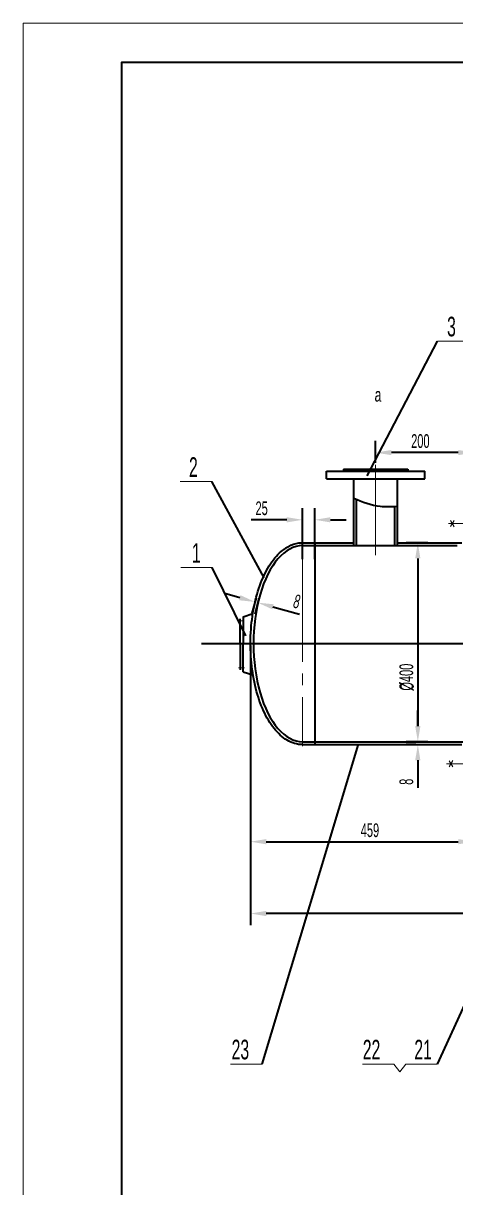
# Model space of a CAD drawing. Header units: millimetres. Extents: x 972 to 2699, y 36 to 635.
# Drawn here: x 971.9 to 1082.1, y 332.8 to 629.8 of the extents above; entities that cross this region are included whole.
import ezdxf

# ---------------------------------------------------------------- set-up
doc = ezdxf.new("R2010")
doc.units = ezdxf.units.MM
doc.header["$PDMODE"] = 66
doc.header["$PDSIZE"] = -5
doc.linetypes.add('EB_DASHDOT', pattern=[39, 30, -3, 3, -3])
doc.layers.get('DEFPOINTS').update_dxf_attribs({"color": 2, "lineweight": 0})
for name, color, linetype, lineweight in [('1', 2, 'EB_DASHDOT', 0), ('JD$0$中心线层', 2, 'EB_DASHDOT', 0), ('JD$0$主体层', 1, 'Continuous', 35), ('中心线层', 2, 'EB_DASHDOT', 0), ('主体层', 1, 'Continuous', 35), ('图块层', 2, 'Continuous', 0), ('尺寸层', 2, 'Continuous', 35), ('文字层', 2, 'Continuous', 0)]:
    doc.layers.add(name, color=color, linetype=linetype, lineweight=lineweight)
doc.styles.add('HZ', font='ACADTXT.SHX', dxfattribs={"width": 0.6, "bigfont": 'gbcbig.shx'})
doc.styles.add('STYLE1', font='ACADTXT.SHX', dxfattribs={"width": 0.66, "bigfont": 'gbcbig.shx'})
doc.dimstyles.new('UserStyle4', dxfattribs={"dimtxt": 3.5, "dimasz": 4, "dimexe": 3, "dimexo": 0.5, "dimgap": 0.8, "dimtad": 1, "dimdsep": 46, "dimtxsty": 'HZ', "dimcen": 0, "dimdle": 8, "dimadec": 0, "dimazin": 0, "dimtfac": 1, "dimtofl": 0, "dimtmove": 0, "dimatfit": 0, "dimfxl": 0, "dimtolj": 1, "dimtzin": 0, "dimarcsym": 0})

# ---------------------------------------------------------------- blocks, each defined once
blk = doc.blocks.new('*D46')
at = {"layer": '尺寸层', "linetype": 'ByBlock', "lineweight": -2}
for points in [[(1043.07, 503.19), (1039.07, 502.52), (1039.07, 503.86)], [(1046.19, 503.19), (1050.19, 502.52), (1050.19, 503.86)]]:
    blk.add_hatch(color=0, dxfattribs=at).paths.add_polyline_path(points, flags=0)
at = {"layer": '尺寸层', "color": 0, "linetype": 'ByBlock', "lineweight": -2}
for p, q in [((1043.07, 493.18), (1043.07, 506.19)), ((1046.19, 493.18), (1046.19, 506.19)), ((1039.07, 503.19), (1029.97, 503.19)), ((1050.19, 503.19), (1054.19, 503.19))]:
    blk.add_line(p, q, dxfattribs=at)
at = {"layer": '尺寸层', "color": 0, "linetype": 'ByBlock', "lineweight": -2, "insert": (1031.09, 507.88), "char_height": 3.5, "attachment_point": 1, "style": 'HZ'}
blk.add_mtext('25', dxfattribs=at)
blk = doc.blocks.new('*D58')
at = {"layer": '尺寸层', "linetype": 'ByBlock', "lineweight": -2}
for points in [[(1061.7, 520.33), (1065.7, 519.67), (1065.7, 521)], [(1086.72, 520.33), (1082.72, 519.67), (1082.72, 521)]]:
    blk.add_hatch(color=0, dxfattribs=at).paths.add_polyline_path(points, flags=0)
at = {"layer": '尺寸层', "color": 0, "linetype": 'ByBlock', "lineweight": -2}
for p, q in [((1061.7, 517.7), (1061.7, 523.33)), ((1086.72, 505.22), (1086.72, 523.33)), ((1082.72, 520.33), (1065.7, 520.33))]:
    blk.add_line(p, q, dxfattribs=at)
at = {"layer": '尺寸层', "color": 0, "linetype": 'ByBlock', "lineweight": -2, "insert": (1070.75, 525.02), "char_height": 3.5, "attachment_point": 1, "style": 'HZ'}
blk.add_mtext('200', dxfattribs=at)
blk = doc.blocks.new('*D66')
at = {"layer": '尺寸层', "linetype": 'ByBlock', "lineweight": -2}
for points in [[(1072.44, 497.34), (1073.1, 493.34), (1071.77, 493.34)], [(1072.44, 446.59), (1073.1, 450.59), (1071.77, 450.59)]]:
    blk.add_hatch(color=0, dxfattribs=at).paths.add_polyline_path(points, flags=0)
at = {"layer": '尺寸层', "color": 0, "linetype": 'ByBlock', "lineweight": -2}
for p, q in [((1074.98, 497.34), (1069.44, 497.34)), ((1072.44, 493.34), (1072.44, 450.59)), ((1074.98, 446.59), (1069.44, 446.59))]:
    blk.add_line(p, q, dxfattribs=at)
at = {"layer": '尺寸层', "color": 0, "linetype": 'ByBlock', "lineweight": -2, "insert": (1067.75, 459.62), "char_height": 3.5, "attachment_point": 1, "rotation": 90, "style": 'HZ'}
blk.add_mtext('∅400', dxfattribs=at)
blk = doc.blocks.new('*D68')
at = {"layer": '尺寸层', "linetype": 'ByBlock', "lineweight": -2}
for points in [[(1072.44, 446.59), (1073.1, 450.59), (1071.77, 450.59)], [(1072.44, 445.84), (1073.1, 441.84), (1071.77, 441.84)]]:
    blk.add_hatch(color=0, dxfattribs=at).paths.add_polyline_path(points, flags=0)
at = {"layer": '尺寸层', "color": 0, "linetype": 'ByBlock', "lineweight": -2}
for p, q in [((1072.44, 450.59), (1072.44, 454.59)), ((1071.94, 446.59), (1069.44, 446.59)), ((1071.94, 445.84), (1069.44, 445.84)), ((1072.44, 441.84), (1072.44, 434.84))]:
    blk.add_line(p, q, dxfattribs=at)
at = {"layer": '尺寸层', "color": 0, "linetype": 'ByBlock', "lineweight": -2, "insert": (1067.75, 435.59), "char_height": 3.5, "attachment_point": 1, "rotation": 90, "style": 'HZ'}
blk.add_mtext('8', dxfattribs=at)
blk = doc.blocks.new('*D72')
at = {"layer": '尺寸层', "linetype": 'ByBlock', "lineweight": -2}
for points in [[(1029.82, 421.08), (1033.82, 420.42), (1033.82, 421.75)], [(1086.72, 421.08), (1082.72, 420.42), (1082.72, 421.75)]]:
    blk.add_hatch(color=0, dxfattribs=at).paths.add_polyline_path(points, flags=0)
at = {"layer": '尺寸层', "color": 0, "linetype": 'ByBlock', "lineweight": -2}
for p, q in [((1029.82, 471.09), (1029.82, 418.08)), ((1086.72, 437.97), (1086.72, 418.08)), ((1033.82, 421.08), (1082.72, 421.08))]:
    blk.add_line(p, q, dxfattribs=at)
at = {"layer": '尺寸层', "color": 0, "linetype": 'ByBlock', "lineweight": -2, "insert": (1057.9, 425.77), "char_height": 3.5, "attachment_point": 1, "style": 'HZ'}
blk.add_mtext('459', dxfattribs=at)
blk = doc.blocks.new('*D74')
at = {"layer": '尺寸层', "linetype": 'Continuous', "lineweight": 35}
for points in [[(1029.82, 402.77), (1033.82, 402.1), (1033.82, 403.43)], [(1520.57, 402.77), (1516.57, 402.1), (1516.57, 403.43)]]:
    blk.add_hatch(color=0, dxfattribs=at).paths.add_polyline_path(points, flags=0)
at = {"layer": '尺寸层', "color": 0, "linetype": 'Continuous', "lineweight": 35}
for p, q in [((1029.82, 471.1), (1029.82, 399.77)), ((1520.57, 471.09), (1520.57, 399.77)), ((1516.57, 402.77), (1033.82, 402.77))]:
    blk.add_line(p, q, dxfattribs=at)
at = {"layer": '尺寸层', "color": 0, "linetype": 'Continuous', "lineweight": 35, "insert": (1244.04, 407.45), "char_height": 3.5, "attachment_point": 1, "style": 'HZ'}
blk.add_mtext('5391', dxfattribs=at)
blk = doc.blocks.new('*D119')
at = {"layer": '尺寸层', "linetype": 'Continuous', "lineweight": 35}
for points in [[(1030.96, 482.25), (1026.92, 482.66), (1027.28, 483.95)], [(1031.68, 482.05), (1035.37, 480.36), (1035.72, 481.64)]]:
    blk.add_hatch(color=0, dxfattribs=at).paths.add_polyline_path(points, flags=0)
at = {"layer": '尺寸层', "color": 0, "linetype": 'Continuous', "lineweight": 35}
for p, q in [((1027.1, 483.3), (1023.24, 484.36)), ((1031.24, 483.28), (1030.17, 479.36)), ((1031.96, 483.09), (1030.89, 479.16)), ((1035.54, 481), (1042.29, 479.16))]:
    blk.add_line(p, q, dxfattribs=at)
at = {"layer": '尺寸层', "color": 0, "linetype": 'Continuous', "lineweight": 35, "insert": (1041.36, 484.27), "char_height": 3.5, "attachment_point": 1, "rotation": 344.741, "style": 'HZ'}
blk.add_mtext('8', dxfattribs=at)
blk = doc.blocks.new('*D166')
at = {"layer": '尺寸层', "linetype": 'Continuous', "lineweight": 35}
for points in [[(1043.07, 503.19), (1039.07, 502.52), (1039.07, 503.86)], [(1046.19, 503.19), (1050.19, 502.52), (1050.19, 503.86)]]:
    blk.add_hatch(color=0, dxfattribs=at).paths.add_polyline_path(points, flags=0)
at = {"layer": '尺寸层', "color": 0, "linetype": 'Continuous', "lineweight": 35}
for p, q in [((1043.07, 493.18), (1043.07, 506.19)), ((1046.19, 493.18), (1046.19, 506.19)), ((1039.07, 503.19), (1029.97, 503.19)), ((1050.19, 503.19), (1054.19, 503.19))]:
    blk.add_line(p, q, dxfattribs=at)
at = {"layer": '尺寸层', "color": 0, "linetype": 'Continuous', "lineweight": 35, "insert": (1031.09, 507.88), "char_height": 3.5, "attachment_point": 1, "style": 'HZ'}
blk.add_mtext('25', dxfattribs=at)
blk = doc.blocks.new('*D178')
at = {"layer": '尺寸层', "linetype": 'Continuous', "lineweight": 35}
for points in [[(1061.7, 520.33), (1065.7, 519.67), (1065.7, 521)], [(1086.72, 520.33), (1082.72, 519.67), (1082.72, 521)]]:
    blk.add_hatch(color=0, dxfattribs=at).paths.add_polyline_path(points, flags=0)
at = {"layer": '尺寸层', "color": 0, "linetype": 'Continuous', "lineweight": 35}
for p, q in [((1061.7, 517.7), (1061.7, 523.33)), ((1086.72, 505.22), (1086.72, 523.33)), ((1082.72, 520.33), (1065.7, 520.33))]:
    blk.add_line(p, q, dxfattribs=at)
at = {"layer": '尺寸层', "color": 0, "linetype": 'Continuous', "lineweight": 35, "insert": (1070.75, 525.02), "char_height": 3.5, "attachment_point": 1, "style": 'HZ'}
blk.add_mtext('200', dxfattribs=at)
blk = doc.blocks.new('*D186')
at = {"layer": '尺寸层', "linetype": 'Continuous', "lineweight": 35}
for points in [[(1072.44, 497.34), (1073.1, 493.34), (1071.77, 493.34)], [(1072.44, 446.59), (1073.1, 450.59), (1071.77, 450.59)]]:
    blk.add_hatch(color=0, dxfattribs=at).paths.add_polyline_path(points, flags=0)
at = {"layer": '尺寸层', "color": 0, "linetype": 'Continuous', "lineweight": 35}
for p, q in [((1074.98, 497.34), (1069.44, 497.34)), ((1072.44, 493.34), (1072.44, 450.59)), ((1074.98, 446.59), (1069.44, 446.59))]:
    blk.add_line(p, q, dxfattribs=at)
at = {"layer": '尺寸层', "color": 0, "linetype": 'Continuous', "lineweight": 35, "insert": (1067.75, 459.62), "char_height": 3.5, "attachment_point": 1, "rotation": 90, "style": 'HZ'}
blk.add_mtext('%%c400', dxfattribs=at)
blk = doc.blocks.new('*D188')
at = {"layer": '尺寸层', "linetype": 'Continuous', "lineweight": 35}
for points in [[(1072.44, 446.59), (1073.1, 450.59), (1071.77, 450.59)], [(1072.44, 445.84), (1073.1, 441.84), (1071.77, 441.84)]]:
    blk.add_hatch(color=0, dxfattribs=at).paths.add_polyline_path(points, flags=0)
at = {"layer": '尺寸层', "color": 0, "linetype": 'Continuous', "lineweight": 35}
for p, q in [((1072.44, 450.59), (1072.44, 454.59)), ((1071.94, 446.59), (1069.44, 446.59)), ((1071.94, 445.84), (1069.44, 445.84)), ((1072.44, 441.84), (1072.44, 434.84))]:
    blk.add_line(p, q, dxfattribs=at)
at = {"layer": '尺寸层', "color": 0, "linetype": 'Continuous', "lineweight": 35, "insert": (1067.75, 435.59), "char_height": 3.5, "attachment_point": 1, "rotation": 90, "style": 'HZ'}
blk.add_mtext('8', dxfattribs=at)
blk = doc.blocks.new('*D192')
at = {"layer": '尺寸层', "linetype": 'Continuous', "lineweight": 35}
for points in [[(1029.82, 421.08), (1033.82, 420.42), (1033.82, 421.75)], [(1086.72, 421.08), (1082.72, 420.42), (1082.72, 421.75)]]:
    blk.add_hatch(color=0, dxfattribs=at).paths.add_polyline_path(points, flags=0)
at = {"layer": '尺寸层', "color": 0, "linetype": 'Continuous', "lineweight": 35}
for p, q in [((1029.82, 471.09), (1029.82, 418.08)), ((1086.72, 437.97), (1086.72, 418.08)), ((1033.82, 421.08), (1082.72, 421.08))]:
    blk.add_line(p, q, dxfattribs=at)
at = {"layer": '尺寸层', "color": 0, "linetype": 'Continuous', "lineweight": 35, "insert": (1057.9, 425.77), "char_height": 3.5, "attachment_point": 1, "style": 'HZ'}
blk.add_mtext('459', dxfattribs=at)
blk = doc.blocks.new('*D194')
at = {"layer": '尺寸层', "linetype": 'Continuous', "lineweight": 35}
for points in [[(1029.82, 402.77), (1033.82, 402.1), (1033.82, 403.43)], [(1520.57, 402.77), (1516.57, 402.1), (1516.57, 403.43)]]:
    blk.add_hatch(color=0, dxfattribs=at).paths.add_polyline_path(points, flags=0)
at = {"layer": '尺寸层', "color": 0, "linetype": 'Continuous', "lineweight": 35}
for p, q in [((1029.82, 471.1), (1029.82, 399.77)), ((1520.57, 471.09), (1520.57, 399.77)), ((1516.57, 402.77), (1033.82, 402.77))]:
    blk.add_line(p, q, dxfattribs=at)
at = {"layer": '尺寸层', "color": 0, "linetype": 'Continuous', "lineweight": 35, "insert": (1244.04, 407.45), "char_height": 3.5, "attachment_point": 1, "style": 'HZ'}
blk.add_mtext('5391', dxfattribs=at)
blk = doc.blocks.new('*D239')
at = {"layer": '尺寸层', "linetype": 'Continuous', "lineweight": 35}
for points in [[(1030.96, 482.25), (1026.92, 482.66), (1027.28, 483.95)], [(1031.68, 482.05), (1035.37, 480.36), (1035.72, 481.64)]]:
    blk.add_hatch(color=0, dxfattribs=at).paths.add_polyline_path(points, flags=0)
at = {"layer": '尺寸层', "color": 0, "linetype": 'Continuous', "lineweight": 35}
for p, q in [((1027.1, 483.3), (1023.24, 484.36)), ((1031.24, 483.28), (1030.17, 479.36)), ((1031.96, 483.09), (1030.89, 479.16)), ((1035.54, 481), (1042.29, 479.16))]:
    blk.add_line(p, q, dxfattribs=at)
at = {"layer": '尺寸层', "color": 0, "linetype": 'Continuous', "lineweight": 35, "insert": (1041.36, 484.27), "char_height": 3.5, "attachment_point": 1, "rotation": 344.741, "style": 'HZ'}
blk.add_mtext('8', dxfattribs=at)

msp = doc.modelspace()

# ---------------------------------------------------------------- linework, layer by layer
at = {"layer": '1', "linetype": 'EB_DASHDOT', "lineweight": 0}
for p, q in [((1026.69416, 477.44692), (1028.19416, 477.44692)), ((1026.69416, 477.44692), (1028.19416, 477.44692)), ((1026.7567, 465.45561), (1028.2567, 465.45561)), ((1026.7567, 465.45561), (1028.2567, 465.45561))]:
    msp.add_line(p, q, dxfattribs=at)
at = {"layer": 'DEFPOINTS', "color": 0, "linetype": 'ByBlock', "lineweight": -2}
for p in [(1067.85805, 362.35964), (1067.85805, 362.35964), (1069.35805, 364.35964), (1069.35805, 364.35964)]:
    msp.add_point(p, dxfattribs=at)
at = {"layer": 'JD$0$中心线层', "linetype": 'EB_DASHDOT', "lineweight": 0}
for p, q in [((1061.69542, 494.14587), (1061.69542, 517.19727)), ((1061.69542, 494.14587), (1061.69542, 517.19727)), ((1080.29349, 502.21947), (1095.13675, 502.21947)), ((1080.29349, 502.21947), (1095.13675, 502.21947)), ((1081.70651, 501.35781), (1080.76832, 503.02698)), ((1081.70651, 503.02698), (1080.76832, 501.46213)), ((1081.70651, 501.35781), (1080.76832, 503.02698)), ((1081.70651, 503.02698), (1080.76832, 501.46213)), ((1079.74738, 440.96947), (1094.93974, 440.96947)), ((1079.74738, 440.96947), (1094.93974, 440.96947)), ((1079.92182, 440.96947), (1094.76508, 440.96947)), ((1079.92182, 440.96947), (1094.76508, 440.96947)), ((1081.33484, 441.83114), (1080.39665, 440.16196)), ((1081.33484, 441.83114), (1080.39665, 440.16196)), ((1081.33484, 440.16196), (1080.39665, 441.72682)), ((1081.33484, 440.16196), (1080.39665, 441.72682)), ((1080.94199, 440.96947), (1092.57267, 440.96947)), ((1080.94199, 440.96947), (1092.57267, 440.96947))]:
    msp.add_line(p, q, dxfattribs=at)
at = {"layer": 'JD$0$主体层', "linetype": 'Continuous', "lineweight": 35}
for p, q in [((1043.06934, 497.34447), (1056.13292, 497.34447)), ((1043.06934, 497.34447), (1056.13292, 497.34447)), ((1043.06934, 496.59447), (1082.44434, 496.59447)), ((1043.06934, 496.59447), (1082.44434, 496.59447)), ((1046.19434, 497.34447), (1046.19434, 445.84447)), ((1046.19434, 497.34447), (1046.19434, 445.84447)), ((1067.25792, 497.34447), (1083.69434, 497.34447)), ((1067.25792, 497.34447), (1083.69434, 497.34447)), ((1043.06934, 446.59447), (1087.719, 446.59447)), ((1043.06934, 446.59447), (1087.719, 446.59447)), ((1043.06934, 445.84447), (1083.69434, 445.84447)), ((1043.06934, 445.84447), (1083.69434, 445.84447))]:
    msp.add_line(p, q, dxfattribs=at)
msp.add_lwpolyline([(996.94038, 45.83039), (1802.94038, 45.83039), (1802.94038, 619.83039), (996.94038, 619.83039), (996.94038, 45.83039)], dxfattribs=at)
msp.add_lwpolyline([(996.94038, 45.83039), (1802.94038, 45.83039), (1802.94038, 619.83039), (996.94038, 619.83039), (996.94038, 45.83039)], dxfattribs=at)
at = {"layer": '中心线层', "linetype": 'EB_DASHDOT', "lineweight": 0}
msp.add_line((1043.06934, 496.96947), (1043.06934, 445.46947), dxfattribs=at)
msp.add_line((1043.06934, 496.96947), (1043.06934, 445.46947), dxfattribs=at)
at = {"layer": '主体层', "linetype": 'Continuous', "lineweight": 35}
for p, q in [((1049.19542, 513.62675), (1049.19542, 515.62675)), ((1049.19542, 515.62675), (1074.19542, 515.62675)), ((1049.19542, 513.62675), (1049.19542, 515.62675)), ((1049.19542, 515.62675), (1074.19542, 515.62675)), ((1053.51844, 516.12675), (1069.8724, 516.12675)), ((1053.51844, 516.12675), (1053.51844, 515.62675)), ((1053.51844, 516.12675), (1069.8724, 516.12675)), ((1053.51844, 516.12675), (1053.51844, 515.62675)), ((1069.8724, 516.12675), (1069.8724, 515.62675)), ((1069.8724, 516.12675), (1069.8724, 515.62675)), ((1074.19542, 513.62675), (1074.19542, 515.62675)), ((1074.19542, 513.62675), (1074.19542, 515.62675)), ((1049.19542, 513.62675), (1074.19542, 513.62675)), ((1049.19542, 513.62675), (1074.19542, 513.62675)), ((1056.13292, 496.59447), (1056.13292, 513.62675)), ((1056.13292, 496.59447), (1056.13292, 513.62675)), ((1067.25792, 496.59447), (1067.25792, 513.62675)), ((1067.25792, 496.59447), (1067.25792, 513.62675)), ((1056.83292, 496.59447), (1056.83292, 508.39414)), ((1056.83292, 496.59447), (1056.83292, 508.39414)), ((1066.55792, 496.59447), (1066.55792, 506.61294)), ((1066.55792, 496.59447), (1066.55792, 506.61294)), ((1027.91456, 478.44692), (1030.41523, 479.28048)), ((1027.91456, 478.44692), (1030.41523, 479.28048)), ((1027.91456, 478.44692), (1027.91456, 471.44692)), ((1027.91456, 478.44692), (1027.91456, 471.44692)), ((1027.14261, 471.44692), (1027.14261, 477.94692)), ((1027.14261, 471.44692), (1027.14261, 477.94692)), ((1027.14261, 471.44692), (1027.14261, 464.94692)), ((1027.14261, 471.44692), (1027.14261, 464.94692)), ((1027.91456, 464.44692), (1027.91456, 471.44692)), ((1027.91456, 464.44692), (1027.91456, 471.44692)), ((1027.91456, 464.44692), (1030.41523, 463.61336)), ((1027.91456, 464.44692), (1030.41523, 463.61336))]:
    msp.add_line(p, q, dxfattribs=at)
msp.add_ellipse((1043.06934, 471.59447), major_axis=(0, 25), ratio=0.5, start_param=0, end_param=3.141592654, dxfattribs=at)
msp.add_ellipse((1043.06934, 471.59447), major_axis=(0, 25), ratio=0.5, start_param=0, end_param=3.141592654, dxfattribs=at)
msp.add_open_spline([(1043.06934, 445.84447), (1042.39351, 445.84447), (1041.71792, 445.94293), (1040.39286, 446.32943), (1039.74349, 446.61711), (1037.93683, 447.69396), (1036.83284, 448.70094), (1034.82511, 451.22559), (1033.92057, 452.74438), (1032.35522, 456.18767), (1031.6948, 458.11222), (1030.65768, 462.23388), (1030.28122, 464.43065), (1029.83662, 468.94199), (1029.76855, 471.25614), (1029.94537, 475.83815), (1030.19022, 478.10557), (1030.97688, 482.43366), (1031.51853, 484.49394), (1032.86493, 488.26346), (1033.66934, 489.97252), (1035.49665, 492.921), (1036.51946, 494.16107), (1038.41787, 495.79879), (1039.25141, 496.33645), (1040.98149, 497.08825), (1041.87843, 497.30122), (1042.87643, 497.34248), (1042.97289, 497.34447), (1043.06934, 497.34447)], degree=3, knots=[0, 0, 0, 0, 2.897941588, 2.897941588, 5.795883177, 5.795883177, 11.231463174, 11.231463174, 16.667043171, 16.667043171, 22.102623168, 22.102623168, 27.538203165, 27.538203165, 32.973783162, 32.973783162, 38.409363159, 38.409363159, 43.844943156, 43.844943156, 49.280523153, 49.280523153, 54.71610315, 54.71610315, 58.583704147, 58.583704147, 62.451305143, 62.451305143, 62.864899418, 62.864899418, 62.864899418, 62.864899418], dxfattribs=at)
msp.add_open_spline([(1043.06934, 445.84447), (1042.39351, 445.84447), (1041.71792, 445.94293), (1040.39286, 446.32943), (1039.74349, 446.61711), (1037.93683, 447.69396), (1036.83284, 448.70094), (1034.82511, 451.22559), (1033.92057, 452.74438), (1032.35522, 456.18767), (1031.6948, 458.11222), (1030.65768, 462.23388), (1030.28122, 464.43065), (1029.83662, 468.94199), (1029.76855, 471.25614), (1029.94537, 475.83815), (1030.19022, 478.10557), (1030.97688, 482.43366), (1031.51853, 484.49394), (1032.86493, 488.26346), (1033.66934, 489.97252), (1035.49665, 492.921), (1036.51946, 494.16107), (1038.41787, 495.79879), (1039.25141, 496.33645), (1040.98149, 497.08825), (1041.87843, 497.30122), (1042.87643, 497.34248), (1042.97289, 497.34447), (1043.06934, 497.34447)], degree=3, knots=[0, 0, 0, 0, 2.897941588, 2.897941588, 5.795883177, 5.795883177, 11.231463174, 11.231463174, 16.667043171, 16.667043171, 22.102623168, 22.102623168, 27.538203165, 27.538203165, 32.973783162, 32.973783162, 38.409363159, 38.409363159, 43.844943156, 43.844943156, 49.280523153, 49.280523153, 54.71610315, 54.71610315, 58.583704147, 58.583704147, 62.451305143, 62.451305143, 62.864899418, 62.864899418, 62.864899418, 62.864899418], dxfattribs=at)
at = {"layer": '图块层', "linetype": 'Continuous', "lineweight": 0}
for p, q in [((1077.47255, 548.78095), (1085.47255, 548.78095)), ((1077.47255, 548.78095), (1085.47255, 548.78095)), ((1011.93491, 512.93598), (1019.93491, 512.93598)), ((1011.93491, 512.93598), (1019.93491, 512.93598)), ((1012.03166, 491.02465), (1020.03166, 491.02465)), ((1012.03166, 491.02465), (1020.03166, 491.02465)), ((1024.73069, 364.37668), (1032.73069, 364.37668)), ((1024.73069, 364.37668), (1032.73069, 364.37668)), ((1058.35805, 364.35964), (1066.35805, 364.35964)), ((1058.35805, 364.35964), (1066.35805, 364.35964)), ((1066.35805, 364.35964), (1067.85805, 362.35964)), ((1066.35805, 364.35964), (1067.85805, 362.35964)), ((1067.85805, 362.35964), (1069.35805, 364.35964)), ((1067.85805, 362.35964), (1069.35805, 364.35964)), ((1069.35805, 364.35964), (1077.35805, 364.35964)), ((1069.35805, 364.35964), (1077.35805, 364.35964))]:
    msp.add_line(p, q, dxfattribs=at)
msp.add_lwpolyline([(971.94038, 35.83039), (1812.94038, 35.83039), (1812.94038, 629.83039), (971.94038, 629.83039), (971.94038, 35.83039)], dxfattribs=at)
msp.add_lwpolyline([(971.94038, 35.83039), (1812.94038, 35.83039), (1812.94038, 629.83039), (971.94038, 629.83039), (971.94038, 35.83039)], dxfattribs=at)
at = {"layer": '尺寸层', "linetype": 'Continuous', "lineweight": 35}
for p, q in [((1059.56112, 514.40537), (1077.47255, 548.78095)), ((1059.56112, 514.40537), (1077.47255, 548.78095)), ((1033.33922, 488.36736), (1019.93491, 512.93598)), ((1033.33922, 488.36736), (1019.93491, 512.93598)), ((1028.59886, 473.61833), (1020.03166, 491.02465)), ((1028.59886, 473.61833), (1020.03166, 491.02465)), ((1522.76329, 471.59447), (1017.32269, 471.59447)), ((1522.76329, 471.59447), (1017.32269, 471.59447)), ((1057.26438, 445.93281), (1032.73069, 364.37668)), ((1057.26438, 445.93281), (1032.73069, 364.37668)), ((1106.56663, 428.29944), (1077.35805, 364.35964)), ((1106.56663, 428.29944), (1077.35805, 364.35964))]:
    msp.add_line(p, q, dxfattribs=at)
msp.add_open_spline([(1056.13292, 508.67527), (1058.33224, 507.78952), (1061.9262, 506.3421), (1065.76736, 506.55714), (1067.25792, 506.64059)], degree=3, knots=[0, 0, 0, 0, 7.003396344, 11.44440589, 11.44440589, 11.44440589, 11.44440589], dxfattribs=at)
msp.add_open_spline([(1056.13292, 508.67527), (1058.33224, 507.78952), (1061.9262, 506.3421), (1065.76736, 506.55714), (1067.25792, 506.64059)], degree=3, knots=[0, 0, 0, 0, 7.003396344, 11.44440589, 11.44440589, 11.44440589, 11.44440589], dxfattribs=at)

# ---------------------------------------------------------------- texts
at = {"layer": '文字层', "linetype": 'Continuous', "lineweight": 0, "char_height": 5, "attachment_point": 1, "style": 'HZ'}
for s, insert in [('3', (1079.8972, 554.97956)), ('3', (1079.8972, 554.97956)), ('2', (1014.14528, 519.13459)), ('2', (1014.14528, 519.13459)), ('1', (1014.88488, 497.22325)), ('1', (1014.88488, 497.22325)), ('23', (1025.00748, 370.57529)), ('23', (1025.00748, 370.57529)), ('22', (1058.42055, 370.55824)), ('22', (1058.42055, 370.55824)), ('21', (1071.54477, 370.55824)), ('21', (1071.54477, 370.55824))]:
    msp.add_mtext(s, dxfattribs=dict(at, insert=insert))
at = {"layer": '文字层', "linetype": 'Continuous', "lineweight": 0, "insert": (1061.48995, 536.85088), "char_height": 3.5, "attachment_point": 1, "rotation": 358.5, "style": 'STYLE1'}
msp.add_mtext('a', dxfattribs=at)
msp.add_mtext('a', dxfattribs=at)

# ---------------------------------------------------------------- dimensions: what is measured, and where the dimension line sits
at = {"layer": '尺寸层', "linetype": 'Continuous', "lineweight": 35}
for base, p1, p2, text, picture, middle in [((1073.0049, 520.33173), (1086.719, 504.71947), (1061.69542, 517.19727), '200', '*D58', (1074.20721, 520.95673)), ((1073.0049, 520.33173), (1086.719, 504.71947), (1061.69542, 517.19727), '200', '*D178', (1074.20721, 520.95673)), ((1032.51934, 503.19034), (1043.06934, 492.6759), (1046.19434, 492.6759), '25', '*D46', (1032.51934, 503.81534)), ((1032.51934, 503.19034), (1043.06934, 492.6759), (1046.19434, 492.6759), '25', '*D166', (1032.51934, 503.81534)), ((1246.67199, 402.76512), (1520.56923, 471.5946), (1029.81945, 471.5982), '5391', '*D74', (1275.19434, 403.39012)), ((1246.67199, 402.76512), (1520.56923, 471.5946), (1029.81945, 471.5982), '5391', '*D194', (1275.19434, 403.39012)), ((1060.07472, 421.08285), (1029.81945, 471.59447), (1086.719, 438.46947), '459', '*D72', (1058.26923, 421.70785)), ((1060.07472, 421.08285), (1029.81945, 471.59447), (1086.719, 438.46947), '459', '*D192', (1058.26923, 421.70785))]:
    dim = msp.add_linear_dim(base=base, p1=p1, p2=p2, text=text, dimstyle='UserStyle4', dxfattribs=at)
    dim.commit()
    dim.dimension.update_dxf_attribs({"geometry": picture, "text_midpoint": middle})
for base, p1, p2, angle, text, picture, middle in [((1072.43705, 463.31001), (1075.47613, 497.34447), (1075.47613, 446.59447), 90, 'φ400', '*D186', (1071.81205, 471.96947)), ((1072.43705, 463.31001), (1075.47613, 497.34447), (1075.47613, 446.59447), 90, 'φ400', '*D66', (1071.81205, 471.96947)), ((1040.84788, 479.55214), (1032.09652, 483.56897), (1031.3731, 483.76631), 164.7409889, '8', '*D119', (1041.01236, 480.1551)), ((1040.84788, 479.55214), (1032.09652, 483.56897), (1031.3731, 483.76631), 164.7409889, '8', '*D239', (1041.01236, 480.1551)), ((1072.43705, 436.34447), (1072.43705, 446.59447), (1072.43705, 445.84447), 90, '8', '*D68', (1071.81205, 436.34447)), ((1072.43705, 436.34447), (1072.43705, 446.59447), (1072.43705, 445.84447), 90, '8', '*D188', (1071.81205, 436.34447))]:
    dim = msp.add_linear_dim(base=base, p1=p1, p2=p2, angle=angle, text=text, dimstyle='UserStyle4', dxfattribs=at)
    dim.commit()
    dim.dimension.update_dxf_attribs({"geometry": picture, "text_midpoint": middle})

doc.saveas('drawing.dxf')
